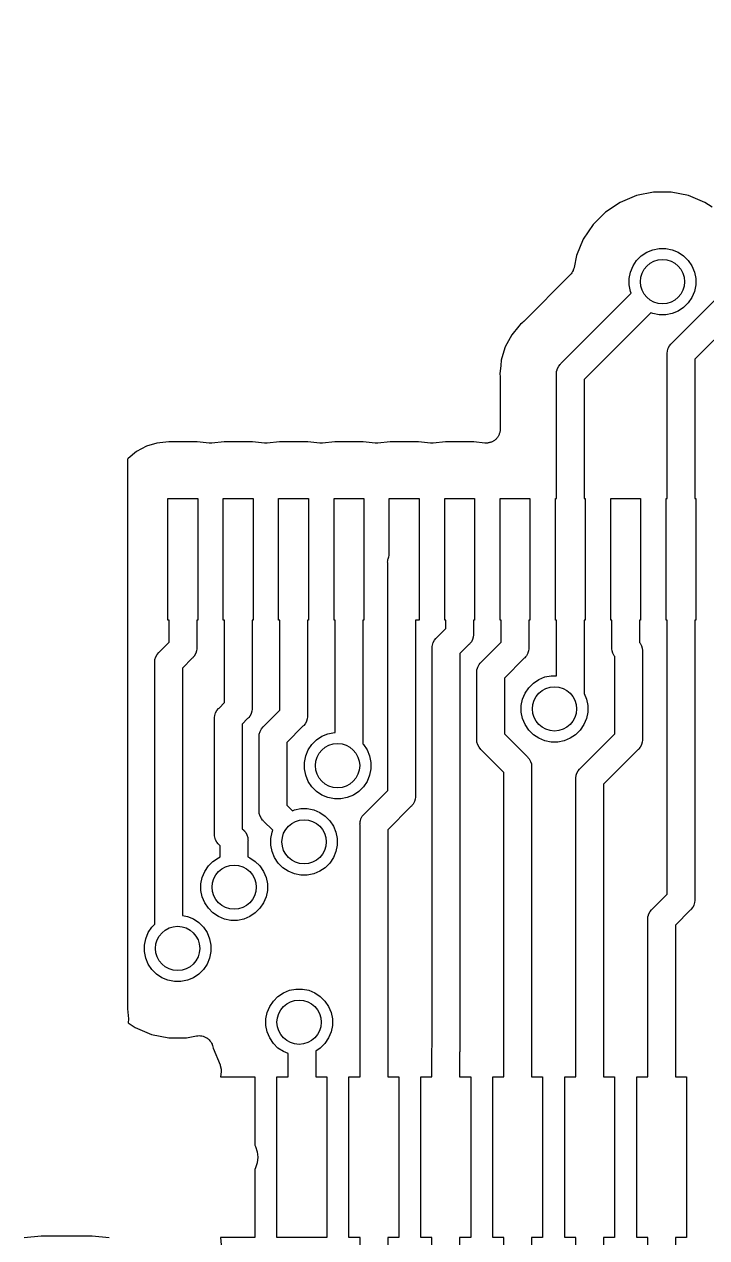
# Model space of a CAD drawing. Extents: x 3.61 to 7.55, y -5.8 to -3.38.
# Drawn here: x 4.3038 to 4.5466, y -4.7511 to -4.3195 of the extents above; entities that cross this region are included whole.
import ezdxf

# ---------------------------------------------------------------- set-up
doc = ezdxf.new("R2010")
doc.units = 0
doc.header["$MEASUREMENT"] = 0
doc.layers.add('BLACK', color=7, linetype='CONTINUOUS')

msp = doc.modelspace()

# ---------------------------------------------------------------- linework, layer by layer
at = {"layer": 'BLACK', "linetype": 'CONTINUOUS'}
for p, q in [((4.53409, -4.43299), (4.64755, -4.31953)), ((4.65324, -4.32776), (4.54232, -4.43867)), ((4.52768, -4.37926), (4.52154, -4.38048)), ((4.53395, -4.37926), (4.52768, -4.37926)), ((4.5401, -4.38048), (4.53395, -4.37926)), ((4.51575, -4.38288), (4.51054, -4.38636)), ((4.52154, -4.38048), (4.51575, -4.38288)), ((4.54589, -4.38288), (4.5401, -4.38048)), ((4.54849, -4.38462), (4.54589, -4.38288)), ((4.51054, -4.38636), (4.50611, -4.39079)), ((4.50611, -4.39079), (4.50263, -4.396)), ((4.50263, -4.396), (4.50023, -4.40179)), ((4.52329, -4.4019), (4.52522, -4.4006)), ((4.52522, -4.4006), (4.52737, -4.39971)), ((4.52737, -4.39971), (4.52965, -4.39926)), ((4.52965, -4.39926), (4.53198, -4.39926)), ((4.53198, -4.39926), (4.53426, -4.39971)), ((4.53426, -4.39971), (4.53641, -4.4006)), ((4.53641, -4.4006), (4.53835, -4.4019)), ((4.50023, -4.40179), (4.49938, -4.40608)), ((4.51946, -4.40763), (4.52035, -4.40548)), ((4.52035, -4.40548), (4.52164, -4.40354)), ((4.52164, -4.40354), (4.52329, -4.4019)), ((4.53835, -4.4019), (4.53999, -4.40354)), ((4.53999, -4.40354), (4.54128, -4.40548)), ((4.54128, -4.40548), (4.54217, -4.40763)), ((4.49801, -4.40864), (4.48145, -4.4252)), ((4.4983, -4.40828), (4.49801, -4.40864)), ((4.4986, -4.40793), (4.4983, -4.40828)), ((4.49861, -4.4079), (4.4986, -4.40793)), ((4.49863, -4.40788), (4.49861, -4.4079)), ((4.49884, -4.40748), (4.49863, -4.40788)), ((4.49907, -4.40707), (4.49884, -4.40748)), ((4.49908, -4.40705), (4.49907, -4.40707)), ((4.49909, -4.40702), (4.49908, -4.40705)), ((4.49922, -4.40658), (4.49909, -4.40702)), ((4.49936, -4.40614), (4.49922, -4.40658)), ((4.49937, -4.40609), (4.49936, -4.40614)), ((4.49938, -4.40608), (4.49937, -4.40609)), ((4.49937, -4.40609), (4.49937, -4.40609)), ((4.49937, -4.40609), (4.49937, -4.40609)), ((4.51901, -4.40991), (4.51946, -4.40763)), ((4.51901, -4.41223), (4.51901, -4.40991)), ((4.54217, -4.40763), (4.54263, -4.40991)), ((4.54263, -4.40991), (4.54263, -4.41223)), ((4.51946, -4.41452), (4.51901, -4.41223)), ((4.51974, -4.41519), (4.51946, -4.41452)), ((4.54217, -4.41452), (4.54128, -4.41667)), ((4.54263, -4.41223), (4.54217, -4.41452)), ((4.49472, -4.44021), (4.51974, -4.41519)), ((4.53999, -4.4186), (4.53835, -4.42025)), ((4.54128, -4.41667), (4.53999, -4.4186)), ((4.5267, -4.42215), (4.50295, -4.4459)), ((4.52737, -4.42243), (4.5267, -4.42215)), ((4.52965, -4.42288), (4.52737, -4.42243)), ((4.53198, -4.42288), (4.52965, -4.42288)), ((4.53426, -4.42243), (4.53198, -4.42288)), ((4.53641, -4.42154), (4.53426, -4.42243)), ((4.53835, -4.42025), (4.53641, -4.42154)), ((4.4797, -4.42691), (4.47721, -4.42995)), ((4.48032, -4.42615), (4.4797, -4.42691)), ((4.4797, -4.42691), (4.4797, -4.42691)), ((4.48109, -4.42553), (4.48032, -4.42615)), ((4.48123, -4.42538), (4.48109, -4.42553)), ((4.4814, -4.42525), (4.48123, -4.42538)), ((4.48145, -4.4252), (4.4814, -4.42525)), ((4.47721, -4.42995), (4.4749, -4.43427)), ((4.4749, -4.43427), (4.47408, -4.43695)), ((4.53246, -4.43664), (4.53255, -4.43567)), ((4.53255, -4.43567), (4.53283, -4.43474)), ((4.53283, -4.43474), (4.53329, -4.43389)), ((4.53329, -4.43389), (4.53375, -4.43333)), ((4.53375, -4.43333), (4.5339, -4.43314)), ((4.53375, -4.43333), (4.53375, -4.43333)), ((4.5339, -4.43314), (4.53409, -4.43299)), ((4.47347, -4.43897), (4.47329, -4.44084)), ((4.47408, -4.43695), (4.47347, -4.43897)), ((4.49438, -4.44055), (4.49453, -4.44036)), ((4.49453, -4.44036), (4.49472, -4.44021)), ((4.53248, -4.43688), (4.53246, -4.43664)), ((4.53248, -4.48819), (4.53248, -4.43688)), ((4.54232, -4.43867), (4.54232, -4.48819)), ((4.47329, -4.44084), (4.47299, -4.44386)), ((4.47299, -4.44386), (4.47309, -4.44484)), ((4.47329, -4.44084), (4.47329, -4.44084)), ((4.49309, -4.44386), (4.49311, -4.44357)), ((4.49311, -4.4441), (4.49309, -4.44386)), ((4.49311, -4.44357), (4.49318, -4.44289)), ((4.49311, -4.48819), (4.49311, -4.4441)), ((4.49318, -4.44289), (4.4932, -4.44282)), ((4.4932, -4.44282), (4.49346, -4.44197)), ((4.49346, -4.44197), (4.49392, -4.44111)), ((4.49392, -4.44111), (4.49438, -4.44055)), ((4.49438, -4.44055), (4.49438, -4.44055)), ((4.47309, -4.44484), (4.47309, -4.44491)), ((4.47309, -4.44491), (4.47309, -4.44512)), ((4.47309, -4.44512), (4.47311, -4.44533)), ((4.47311, -4.44533), (4.47311, -4.46348)), ((4.50295, -4.4459), (4.50295, -4.48819)), ((4.47224, -4.4663), (4.47209, -4.46647)), ((4.47236, -4.46607), (4.47224, -4.4663)), ((4.47251, -4.46586), (4.47236, -4.46607)), ((4.4726, -4.46564), (4.47251, -4.46586)), ((4.47271, -4.46544), (4.4726, -4.46564)), ((4.47278, -4.4652), (4.47271, -4.46544)), ((4.47289, -4.46496), (4.47278, -4.4652)), ((4.47293, -4.46473), (4.47289, -4.46496)), ((4.473, -4.46451), (4.47293, -4.46473)), ((4.47303, -4.46426), (4.473, -4.46451)), ((4.47308, -4.464), (4.47303, -4.46426)), ((4.47311, -4.46354), (4.47308, -4.46377)), ((4.47308, -4.46377), (4.47308, -4.464)), ((4.47311, -4.46348), (4.47311, -4.46354)), ((4.34723, -4.46962), (4.34376, -4.47148)), ((4.351, -4.46848), (4.34723, -4.46962)), ((4.35517, -4.46807), (4.351, -4.46848)), ((4.36531, -4.46807), (4.35517, -4.46807)), ((4.36959, -4.46849), (4.36531, -4.46807)), ((4.37004, -4.46849), (4.36959, -4.46849)), ((4.3705, -4.4685), (4.37004, -4.46849)), ((4.37057, -4.46849), (4.3705, -4.4685)), ((4.37485, -4.46807), (4.37057, -4.46849)), ((4.38499, -4.46807), (4.37485, -4.46807)), ((4.38927, -4.46849), (4.38499, -4.46807)), ((4.38973, -4.46849), (4.38927, -4.46849)), ((4.39018, -4.4685), (4.38973, -4.46849)), ((4.39025, -4.46849), (4.39018, -4.4685)), ((4.39454, -4.46807), (4.39025, -4.46849)), ((4.40468, -4.46807), (4.39454, -4.46807)), ((4.40896, -4.46849), (4.40468, -4.46807)), ((4.40941, -4.46849), (4.40896, -4.46849)), ((4.40987, -4.4685), (4.40941, -4.46849)), ((4.40994, -4.46849), (4.40987, -4.4685)), ((4.41422, -4.46807), (4.40994, -4.46849)), ((4.42436, -4.46807), (4.41422, -4.46807)), ((4.42864, -4.46849), (4.42436, -4.46807)), ((4.4291, -4.46849), (4.42864, -4.46849)), ((4.42955, -4.4685), (4.4291, -4.46849)), ((4.42962, -4.46849), (4.42955, -4.4685)), ((4.43391, -4.46807), (4.42962, -4.46849)), ((4.44405, -4.46807), (4.43391, -4.46807)), ((4.44833, -4.46849), (4.44405, -4.46807)), ((4.44878, -4.46849), (4.44833, -4.46849)), ((4.44924, -4.4685), (4.44878, -4.46849)), ((4.44931, -4.46849), (4.44924, -4.4685)), ((4.45359, -4.46807), (4.44931, -4.46849)), ((4.46373, -4.46807), (4.45359, -4.46807)), ((4.46762, -4.46845), (4.46373, -4.46807)), ((4.46785, -4.46845), (4.46762, -4.46845)), ((4.46808, -4.46848), (4.46785, -4.46845)), ((4.46834, -4.46845), (4.46808, -4.46848)), ((4.4686, -4.46845), (4.46834, -4.46845)), ((4.46882, -4.46841), (4.4686, -4.46845)), ((4.46905, -4.46839), (4.46882, -4.46841)), ((4.4693, -4.46831), (4.46905, -4.46839)), ((4.46955, -4.46826), (4.4693, -4.46831)), ((4.46976, -4.46818), (4.46955, -4.46826)), ((4.46998, -4.46811), (4.46976, -4.46818)), ((4.47021, -4.46799), (4.46998, -4.46811)), ((4.47046, -4.46789), (4.47021, -4.46799)), ((4.47065, -4.46776), (4.47046, -4.46789)), ((4.47085, -4.46766), (4.47065, -4.46776)), ((4.47105, -4.4675), (4.47085, -4.46766)), ((4.47127, -4.46735), (4.47105, -4.4675)), ((4.47143, -4.46719), (4.47127, -4.46735)), ((4.47161, -4.46705), (4.47143, -4.46719)), ((4.47178, -4.46685), (4.47161, -4.46705)), ((4.47196, -4.46666), (4.47178, -4.46685)), ((4.47209, -4.46647), (4.47196, -4.46666)), ((4.34071, -4.47398), (4.34055, -4.47417)), ((4.34055, -4.47417), (4.34055, -4.66965)), ((4.34376, -4.47148), (4.34071, -4.47398)), ((4.35492, -4.5315), (4.35492, -4.48819)), ((4.35492, -4.48819), (4.36555, -4.48819)), ((4.36555, -4.48819), (4.36555, -4.5315)), ((4.37461, -4.5315), (4.37461, -4.48819)), ((4.37461, -4.48819), (4.38524, -4.48819)), ((4.38524, -4.48819), (4.38524, -4.5315)), ((4.39429, -4.5315), (4.39429, -4.48819)), ((4.39429, -4.48819), (4.40492, -4.48819)), ((4.40492, -4.48819), (4.40492, -4.5315)), ((4.41398, -4.5315), (4.41398, -4.48819)), ((4.41398, -4.48819), (4.42461, -4.48819)), ((4.42461, -4.48819), (4.42461, -4.5315)), ((4.43366, -4.50849), (4.43366, -4.48819)), ((4.43366, -4.48819), (4.44429, -4.48819)), ((4.44429, -4.48819), (4.44429, -4.5315)), ((4.45335, -4.5315), (4.45335, -4.48819)), ((4.45335, -4.48819), (4.46398, -4.48819)), ((4.46398, -4.48819), (4.46398, -4.5315)), ((4.47303, -4.5315), (4.47303, -4.48819)), ((4.47303, -4.48819), (4.48366, -4.48819)), ((4.48366, -4.48819), (4.48366, -4.5315)), ((4.49272, -4.5315), (4.49272, -4.48819)), ((4.49272, -4.48819), (4.49311, -4.48819)), ((4.50295, -4.48819), (4.50335, -4.48819)), ((4.50335, -4.48819), (4.50335, -4.5315)), ((4.5124, -4.5315), (4.5124, -4.48819)), ((4.5124, -4.48819), (4.52303, -4.48819)), ((4.52303, -4.48819), (4.52303, -4.5315)), ((4.53209, -4.5315), (4.53209, -4.48819)), ((4.53209, -4.48819), (4.53248, -4.48819)), ((4.54232, -4.48819), (4.54272, -4.48819)), ((4.54272, -4.48819), (4.54272, -4.5315)), ((4.43323, -4.50959), (4.43343, -4.50893)), ((4.43343, -4.50893), (4.43366, -4.50849)), ((4.43305, -4.51082), (4.4331, -4.51034)), ((4.43308, -4.51106), (4.43305, -4.51082)), ((4.43308, -4.59205), (4.43308, -4.51106)), ((4.4331, -4.51034), (4.43315, -4.50986)), ((4.43315, -4.50986), (4.43323, -4.50959)), ((4.35532, -4.5315), (4.35492, -4.5315)), ((4.35532, -4.5393), (4.35532, -4.5315)), ((4.36555, -4.5315), (4.36516, -4.5315)), ((4.36516, -4.5315), (4.36516, -4.5411)), ((4.375, -4.5315), (4.37461, -4.5315)), ((4.375, -4.56078), (4.375, -4.5315)), ((4.38524, -4.5315), (4.38484, -4.5315)), ((4.38484, -4.5315), (4.38484, -4.56258)), ((4.39469, -4.5315), (4.39429, -4.5315)), ((4.39469, -4.5635), (4.39469, -4.5315)), ((4.40492, -4.5315), (4.40453, -4.5315)), ((4.40453, -4.5315), (4.40453, -4.5653)), ((4.41437, -4.5315), (4.41398, -4.5315)), ((4.41437, -4.57137), (4.41437, -4.5315)), ((4.42461, -4.5315), (4.42421, -4.5315)), ((4.42421, -4.5315), (4.42421, -4.57542)), ((4.44429, -4.5315), (4.44292, -4.5315)), ((4.44292, -4.5315), (4.44292, -4.59385)), ((4.45053, -4.53764), (4.45374, -4.53443)), ((4.45374, -4.5315), (4.45335, -4.5315)), ((4.45374, -4.53443), (4.45374, -4.5315)), ((4.46398, -4.5315), (4.46358, -4.5315)), ((4.46358, -4.5315), (4.46358, -4.53623)), ((4.47343, -4.5315), (4.47303, -4.5315)), ((4.47343, -4.5393), (4.47343, -4.5315)), ((4.48366, -4.5315), (4.48327, -4.5315)), ((4.48327, -4.5315), (4.48327, -4.5411)), ((4.49311, -4.5315), (4.49272, -4.5315)), ((4.49311, -4.55118), (4.49311, -4.5315)), ((4.50335, -4.5315), (4.50295, -4.5315)), ((4.50295, -4.5315), (4.50295, -4.55714)), ((4.5128, -4.5315), (4.5124, -4.5315)), ((4.5128, -4.5411), (4.5128, -4.5315)), ((4.52303, -4.5315), (4.52264, -4.5315)), ((4.52264, -4.5315), (4.52264, -4.53934)), ((4.53248, -4.5315), (4.53209, -4.5315)), ((4.53248, -4.54158), (4.53248, -4.5315)), ((4.54272, -4.5315), (4.54232, -4.5315)), ((4.54232, -4.5315), (4.54232, -4.63069)), ((4.35184, -4.54277), (4.35532, -4.5393)), ((4.449, -4.5403), (4.44927, -4.5394)), ((4.44927, -4.5394), (4.44973, -4.53854)), ((4.44973, -4.53854), (4.45019, -4.53798)), ((4.45019, -4.53798), (4.45034, -4.53779)), ((4.45019, -4.53798), (4.45019, -4.53798)), ((4.45034, -4.53779), (4.45053, -4.53764)), ((4.46277, -4.53922), (4.46231, -4.53978)), ((4.46283, -4.53912), (4.46277, -4.53922)), ((4.46323, -4.53836), (4.46283, -4.53912)), ((4.46351, -4.53744), (4.46323, -4.53836)), ((4.46358, -4.53671), (4.46351, -4.53744)), ((4.46358, -4.53623), (4.46361, -4.53647)), ((4.46361, -4.53647), (4.46358, -4.53671)), ((4.46358, -4.53671), (4.46358, -4.53671)), ((4.46637, -4.54635), (4.47343, -4.5393)), ((4.52264, -4.53934), (4.52291, -4.53967)), ((4.52291, -4.53967), (4.52336, -4.54052)), ((4.35058, -4.54453), (4.35104, -4.54368)), ((4.35104, -4.54368), (4.35165, -4.54293)), ((4.35165, -4.54293), (4.35184, -4.54277)), ((4.3648, -4.54323), (4.36437, -4.54404)), ((4.36509, -4.5423), (4.3648, -4.54323)), ((4.36516, -4.54158), (4.36509, -4.5423)), ((4.36516, -4.5411), (4.36518, -4.54134)), ((4.36518, -4.54134), (4.36516, -4.54158)), ((4.36516, -4.54158), (4.36516, -4.54158)), ((4.4489, -4.54129), (4.44894, -4.54081)), ((4.44892, -4.54153), (4.4489, -4.54129)), ((4.44892, -4.683), (4.44892, -4.54153)), ((4.44894, -4.54081), (4.44899, -4.54033)), ((4.44899, -4.54033), (4.449, -4.5403)), ((4.46197, -4.54012), (4.45876, -4.54333)), ((4.45876, -4.54333), (4.45876, -4.68371)), ((4.46216, -4.53997), (4.46197, -4.54012)), ((4.46231, -4.53978), (4.46216, -4.53997)), ((4.46231, -4.53978), (4.46231, -4.53978)), ((4.48292, -4.54323), (4.48246, -4.54409)), ((4.48295, -4.5431), (4.48292, -4.54323)), ((4.4832, -4.5423), (4.48295, -4.5431)), ((4.48327, -4.54158), (4.4832, -4.5423)), ((4.48327, -4.5411), (4.48329, -4.54134)), ((4.48329, -4.54134), (4.48327, -4.54158)), ((4.48327, -4.54158), (4.48327, -4.54158)), ((4.51277, -4.54134), (4.5128, -4.5411)), ((4.5128, -4.54158), (4.51277, -4.54134)), ((4.51287, -4.5423), (4.5128, -4.54158)), ((4.5128, -4.54158), (4.5128, -4.54158)), ((4.51315, -4.54323), (4.51287, -4.5423)), ((4.5136, -4.54409), (4.51315, -4.54323)), ((4.52336, -4.54052), (4.52365, -4.54145)), ((4.52365, -4.54145), (4.52372, -4.54218)), ((4.52372, -4.54218), (4.52372, -4.54218)), ((4.52372, -4.54218), (4.52374, -4.54242)), ((4.52374, -4.54242), (4.52372, -4.54266)), ((4.52372, -4.54266), (4.52372, -4.57366)), ((4.53248, -4.62889), (4.53248, -4.54158)), ((4.53248, -4.54158), (4.53248, -4.54158)), ((4.35021, -4.54642), (4.35023, -4.54618)), ((4.35023, -4.54667), (4.35021, -4.54642)), ((4.35023, -4.54618), (4.3503, -4.54546)), ((4.35023, -4.54618), (4.35023, -4.54618)), ((4.35023, -4.63959), (4.35023, -4.54667)), ((4.3503, -4.54546), (4.35058, -4.54453)), ((4.36355, -4.54499), (4.36007, -4.54846)), ((4.36373, -4.54484), (4.36355, -4.54499)), ((4.36389, -4.54465), (4.36373, -4.54484)), ((4.36435, -4.54409), (4.36389, -4.54465)), ((4.36389, -4.54465), (4.36389, -4.54465)), ((4.36437, -4.54404), (4.36435, -4.54409)), ((4.4649, -4.54881), (4.46511, -4.54811)), ((4.46511, -4.54811), (4.46557, -4.54725)), ((4.46557, -4.54725), (4.46603, -4.54669)), ((4.46603, -4.54669), (4.46619, -4.54651)), ((4.46603, -4.54669), (4.46603, -4.54669)), ((4.46619, -4.54651), (4.46637, -4.54635)), ((4.48166, -4.54499), (4.4746, -4.55204)), ((4.48184, -4.54484), (4.48166, -4.54499)), ((4.48212, -4.5445), (4.48184, -4.54484)), ((4.48246, -4.54409), (4.48212, -4.5445)), ((4.51387, -4.54441), (4.5136, -4.54409)), ((4.51387, -4.57187), (4.51387, -4.54441)), ((4.36007, -4.54846), (4.36007, -4.63645)), ((4.46474, -4.55), (4.46479, -4.5495)), ((4.46476, -4.55024), (4.46474, -4.55)), ((4.46476, -4.57366), (4.46476, -4.55024)), ((4.46479, -4.5495), (4.46483, -4.54904)), ((4.46483, -4.54904), (4.4649, -4.54881)), ((4.4746, -4.55204), (4.4746, -4.57187)), ((4.48489, -4.55382), (4.48682, -4.55253)), ((4.48682, -4.55253), (4.48897, -4.55163)), ((4.48897, -4.55163), (4.49125, -4.55118)), ((4.49125, -4.55118), (4.49311, -4.55118)), ((4.48195, -4.5574), (4.48324, -4.55546)), ((4.48324, -4.55546), (4.48489, -4.55382)), ((4.3731, -4.56268), (4.375, -4.56078)), ((4.4806, -4.56183), (4.48106, -4.55955)), ((4.48106, -4.55955), (4.48195, -4.5574)), ((4.50295, -4.55714), (4.50298, -4.55738)), ((4.50298, -4.55738), (4.50296, -4.55758)), ((4.50296, -4.55758), (4.50377, -4.55955)), ((4.50377, -4.55955), (4.50423, -4.56183)), ((4.37149, -4.56609), (4.37156, -4.56536)), ((4.37156, -4.56536), (4.37184, -4.56444)), ((4.37184, -4.56444), (4.3723, -4.56358)), ((4.3723, -4.56358), (4.37291, -4.56283)), ((4.37291, -4.56283), (4.3731, -4.56268)), ((4.38403, -4.56557), (4.38367, -4.56601)), ((4.38449, -4.56471), (4.38403, -4.56557)), ((4.38451, -4.56465), (4.38449, -4.56471)), ((4.38477, -4.56378), (4.38451, -4.56465)), ((4.38484, -4.56306), (4.38477, -4.56378)), ((4.38484, -4.56258), (4.38487, -4.56282)), ((4.38487, -4.56282), (4.38484, -4.56306)), ((4.38484, -4.56306), (4.38484, -4.56306)), ((4.38894, -4.56924), (4.39469, -4.5635)), ((4.40453, -4.5653), (4.40455, -4.56554)), ((4.40455, -4.56554), (4.40453, -4.56578)), ((4.4806, -4.56416), (4.4806, -4.56183)), ((4.48106, -4.56644), (4.4806, -4.56416)), ((4.50423, -4.56416), (4.50377, -4.56644)), ((4.50423, -4.56183), (4.50423, -4.56416)), ((4.37147, -4.56633), (4.37149, -4.56609)), ((4.37149, -4.56657), (4.37147, -4.56633)), ((4.37149, -4.56609), (4.37149, -4.56609)), ((4.37149, -4.6074), (4.37149, -4.56657)), ((4.38323, -4.56647), (4.38133, -4.56837)), ((4.38133, -4.56837), (4.38133, -4.6056)), ((4.38342, -4.56632), (4.38323, -4.56647)), ((4.38367, -4.56601), (4.38342, -4.56632)), ((4.38814, -4.57014), (4.38876, -4.5694)), ((4.38876, -4.5694), (4.38894, -4.56924)), ((4.40292, -4.56919), (4.39718, -4.57493)), ((4.4031, -4.56904), (4.40292, -4.56919)), ((4.40326, -4.56885), (4.4031, -4.56904)), ((4.40372, -4.56829), (4.40326, -4.56885)), ((4.40326, -4.56885), (4.40326, -4.56885)), ((4.40417, -4.56743), (4.40372, -4.56829)), ((4.4042, -4.56736), (4.40417, -4.56743)), ((4.40446, -4.5665), (4.4042, -4.56736)), ((4.40453, -4.56578), (4.40446, -4.5665)), ((4.40453, -4.56578), (4.40453, -4.56578)), ((4.48195, -4.56859), (4.48106, -4.56644)), ((4.48324, -4.57052), (4.48195, -4.56859)), ((4.50288, -4.56859), (4.50159, -4.57052)), ((4.50377, -4.56644), (4.50288, -4.56859)), ((4.38731, -4.57289), (4.38733, -4.57265)), ((4.38733, -4.57313), (4.38731, -4.57289)), ((4.38733, -4.57265), (4.3874, -4.57193)), ((4.38733, -4.57265), (4.38733, -4.57265)), ((4.38733, -4.59898), (4.38733, -4.57313)), ((4.3874, -4.57193), (4.38769, -4.571)), ((4.38769, -4.571), (4.38814, -4.57014)), ((4.40609, -4.57565), (4.40774, -4.574)), ((4.40774, -4.574), (4.40967, -4.57271)), ((4.40967, -4.57271), (4.41182, -4.57182)), ((4.41182, -4.57182), (4.4141, -4.57137)), ((4.4141, -4.57137), (4.41437, -4.57137)), ((4.46474, -4.5739), (4.46476, -4.57366)), ((4.46476, -4.57414), (4.46474, -4.5739)), ((4.46483, -4.57487), (4.46476, -4.57414)), ((4.46476, -4.57414), (4.46476, -4.57414)), ((4.4746, -4.57187), (4.48264, -4.5799)), ((4.48489, -4.57217), (4.48324, -4.57052)), ((4.48682, -4.57346), (4.48489, -4.57217)), ((4.48897, -4.57435), (4.48682, -4.57346)), ((4.49801, -4.57346), (4.49586, -4.57435)), ((4.49994, -4.57217), (4.49801, -4.57346)), ((4.50159, -4.57052), (4.49994, -4.57217)), ((4.50161, -4.58413), (4.51387, -4.57187)), ((4.52372, -4.57415), (4.52365, -4.57487)), ((4.52372, -4.57366), (4.52374, -4.5739)), ((4.52374, -4.5739), (4.52372, -4.57414)), ((4.52372, -4.57414), (4.52372, -4.57415)), ((4.39718, -4.57493), (4.39718, -4.59718)), ((4.40391, -4.57973), (4.4048, -4.57758)), ((4.4048, -4.57758), (4.40609, -4.57565)), ((4.42421, -4.57542), (4.42444, -4.57565)), ((4.42444, -4.57565), (4.42573, -4.57758)), ((4.42573, -4.57758), (4.42662, -4.57973)), ((4.46511, -4.5758), (4.46483, -4.57487)), ((4.46557, -4.57665), (4.46511, -4.5758)), ((4.46619, -4.5774), (4.46557, -4.57665)), ((4.46637, -4.57755), (4.46619, -4.5774)), ((4.47441, -4.58559), (4.46637, -4.57755)), ((4.49125, -4.5748), (4.48897, -4.57435)), ((4.49358, -4.5748), (4.49125, -4.5748)), ((4.49586, -4.57435), (4.49358, -4.5748)), ((4.5221, -4.57755), (4.50984, -4.58982)), ((4.52229, -4.5774), (4.5221, -4.57755)), ((4.52246, -4.57719), (4.52229, -4.5774)), ((4.52291, -4.57665), (4.52246, -4.57719)), ((4.52336, -4.5758), (4.52291, -4.57665)), ((4.52339, -4.5757), (4.52336, -4.5758)), ((4.52365, -4.57487), (4.52339, -4.5757)), ((4.40345, -4.58201), (4.40391, -4.57973)), ((4.40345, -4.58434), (4.40345, -4.58201)), ((4.42662, -4.57973), (4.42708, -4.58201)), ((4.42708, -4.58201), (4.42708, -4.58434)), ((4.48264, -4.5799), (4.48283, -4.58005)), ((4.48283, -4.58005), (4.48298, -4.58024)), ((4.48298, -4.58024), (4.48298, -4.58024)), ((4.48298, -4.58024), (4.48334, -4.58067)), ((4.48334, -4.58067), (4.48344, -4.5808)), ((4.48344, -4.5808), (4.4839, -4.58166)), ((4.4839, -4.58166), (4.48418, -4.58259)), ((4.48418, -4.58259), (4.48425, -4.58331)), ((4.40391, -4.58662), (4.40345, -4.58434)), ((4.4048, -4.58877), (4.40391, -4.58662)), ((4.42662, -4.58662), (4.42573, -4.58877)), ((4.42708, -4.58434), (4.42662, -4.58662)), ((4.47441, -4.6939), (4.47441, -4.58559)), ((4.48425, -4.58331), (4.48425, -4.58331)), ((4.48425, -4.58331), (4.48428, -4.58355)), ((4.48428, -4.58355), (4.48425, -4.58379)), ((4.48425, -4.58379), (4.48425, -4.6939)), ((4.50001, -4.58743), (4.50007, -4.58681)), ((4.50007, -4.58681), (4.50013, -4.58662)), ((4.50013, -4.58662), (4.50035, -4.58589)), ((4.50035, -4.58589), (4.50081, -4.58503)), ((4.50081, -4.58503), (4.50127, -4.58447)), ((4.50127, -4.58447), (4.50142, -4.58428)), ((4.50127, -4.58447), (4.50127, -4.58447)), ((4.50142, -4.58428), (4.50161, -4.58413)), ((4.40609, -4.59071), (4.4048, -4.58877)), ((4.40774, -4.59235), (4.40609, -4.59071)), ((4.42444, -4.59071), (4.42279, -4.59235)), ((4.42573, -4.58877), (4.42444, -4.59071)), ((4.49998, -4.58778), (4.50001, -4.58743)), ((4.5, -4.58802), (4.49998, -4.58778)), ((4.5, -4.6939), (4.5, -4.58802)), ((4.50984, -4.58982), (4.50984, -4.6939)), ((4.40967, -4.59364), (4.40774, -4.59235)), ((4.41182, -4.59453), (4.40967, -4.59364)), ((4.4141, -4.59499), (4.41182, -4.59453)), ((4.41643, -4.59499), (4.4141, -4.59499)), ((4.41871, -4.59453), (4.41643, -4.59499)), ((4.42086, -4.59364), (4.41871, -4.59453)), ((4.42279, -4.59235), (4.42086, -4.59364)), ((4.42484, -4.60029), (4.43308, -4.59205)), ((4.44285, -4.59505), (4.44257, -4.59596)), ((4.44292, -4.59433), (4.44285, -4.59505)), ((4.44292, -4.59385), (4.44294, -4.59409)), ((4.44294, -4.59409), (4.44292, -4.59433)), ((4.44292, -4.59433), (4.44292, -4.59433)), ((4.38731, -4.59922), (4.38733, -4.59898)), ((4.38733, -4.59946), (4.38731, -4.59922)), ((4.38735, -4.59968), (4.38733, -4.59946)), ((4.3874, -4.60018), (4.38735, -4.59968)), ((4.39718, -4.59718), (4.3992, -4.59921)), ((4.3992, -4.59921), (4.39987, -4.59893)), ((4.39987, -4.59893), (4.40215, -4.59847)), ((4.40215, -4.59847), (4.40448, -4.59847)), ((4.40448, -4.59847), (4.40676, -4.59893)), ((4.40676, -4.59893), (4.40891, -4.59982)), ((4.40891, -4.59982), (4.41085, -4.60111)), ((4.44131, -4.59774), (4.43307, -4.60597)), ((4.44149, -4.59759), (4.44131, -4.59774)), ((4.44165, -4.5974), (4.44149, -4.59759)), ((4.44211, -4.59684), (4.44165, -4.5974)), ((4.44165, -4.5974), (4.44165, -4.5974)), ((4.44257, -4.59598), (4.44211, -4.59684)), ((4.44257, -4.59596), (4.44257, -4.59598)), ((4.38769, -4.60111), (4.3874, -4.60018)), ((4.38814, -4.60197), (4.38769, -4.60111)), ((4.3886, -4.60252), (4.38814, -4.60197)), ((4.38876, -4.60272), (4.3886, -4.60252)), ((4.38894, -4.60287), (4.38876, -4.60272)), ((4.39224, -4.60616), (4.38894, -4.60287)), ((4.41085, -4.60111), (4.41249, -4.60275)), ((4.41249, -4.60275), (4.41378, -4.60469)), ((4.4232, -4.60394), (4.42324, -4.60363)), ((4.42323, -4.60418), (4.4232, -4.60394)), ((4.42323, -4.6939), (4.42323, -4.60418)), ((4.42324, -4.60363), (4.4233, -4.60297)), ((4.4233, -4.60297), (4.42336, -4.60278)), ((4.42336, -4.60278), (4.42358, -4.60204)), ((4.42358, -4.60204), (4.42404, -4.60119)), ((4.42404, -4.60119), (4.4245, -4.60063)), ((4.4245, -4.60063), (4.42465, -4.60044)), ((4.4245, -4.60063), (4.4245, -4.60063)), ((4.42465, -4.60044), (4.42484, -4.60029)), ((4.37147, -4.60764), (4.37149, -4.6074)), ((4.37149, -4.60788), (4.37147, -4.60764)), ((4.37152, -4.60819), (4.37149, -4.60788)), ((4.37156, -4.60861), (4.37152, -4.60819)), ((4.37184, -4.60953), (4.37156, -4.60861)), ((4.38133, -4.6056), (4.38177, -4.60604)), ((4.38177, -4.60604), (4.38195, -4.60619)), ((4.38195, -4.60619), (4.38211, -4.60638)), ((4.38211, -4.60638), (4.38219, -4.60648)), ((4.38219, -4.60648), (4.38257, -4.60694)), ((4.38257, -4.60694), (4.38303, -4.6078)), ((4.38303, -4.6078), (4.38331, -4.60872)), ((4.38331, -4.60872), (4.38338, -4.60945)), ((4.39151, -4.60912), (4.39196, -4.60684)), ((4.39196, -4.60684), (4.39224, -4.60616)), ((4.41378, -4.60469), (4.41467, -4.60684)), ((4.41467, -4.60684), (4.41513, -4.60912)), ((4.43307, -4.60597), (4.43307, -4.6939)), ((4.3723, -4.61039), (4.37184, -4.60953)), ((4.37275, -4.61094), (4.3723, -4.61039)), ((4.37291, -4.61114), (4.37275, -4.61094)), ((4.3731, -4.61129), (4.37291, -4.61114)), ((4.37354, -4.61173), (4.3731, -4.61129)), ((4.37354, -4.61565), (4.37354, -4.61173)), ((4.38338, -4.60945), (4.38338, -4.60945)), ((4.38338, -4.60945), (4.3834, -4.60969)), ((4.3834, -4.60969), (4.38338, -4.60993)), ((4.38338, -4.60993), (4.38338, -4.61565)), ((4.39151, -4.61145), (4.39151, -4.60912)), ((4.39196, -4.61373), (4.39151, -4.61145)), ((4.41513, -4.61145), (4.41467, -4.61373)), ((4.41513, -4.60912), (4.41513, -4.61145)), ((4.36928, -4.61886), (4.37093, -4.61722)), ((4.37093, -4.61722), (4.37286, -4.61592)), ((4.37286, -4.61592), (4.37354, -4.61565)), ((4.38338, -4.61565), (4.38405, -4.61592)), ((4.38405, -4.61592), (4.38599, -4.61722)), ((4.38599, -4.61722), (4.38763, -4.61886)), ((4.39285, -4.61588), (4.39196, -4.61373)), ((4.39414, -4.61781), (4.39285, -4.61588)), ((4.41378, -4.61588), (4.41249, -4.61781)), ((4.41467, -4.61373), (4.41378, -4.61588)), ((4.3671, -4.62295), (4.36799, -4.6208)), ((4.36799, -4.6208), (4.36928, -4.61886)), ((4.38763, -4.61886), (4.38892, -4.6208)), ((4.38892, -4.6208), (4.38981, -4.62295)), ((4.39579, -4.61946), (4.39414, -4.61781)), ((4.39772, -4.62075), (4.39579, -4.61946)), ((4.39987, -4.62164), (4.39772, -4.62075)), ((4.40215, -4.62209), (4.39987, -4.62164)), ((4.40676, -4.62164), (4.40448, -4.62209)), ((4.40891, -4.62075), (4.40676, -4.62164)), ((4.41085, -4.61946), (4.40891, -4.62075)), ((4.41249, -4.61781), (4.41085, -4.61946)), ((4.36665, -4.62523), (4.3671, -4.62295)), ((4.36665, -4.62755), (4.36665, -4.62523)), ((4.38981, -4.62295), (4.39027, -4.62523)), ((4.39027, -4.62523), (4.39027, -4.62755)), ((4.40448, -4.62209), (4.40215, -4.62209)), ((4.3671, -4.62984), (4.36665, -4.62755)), ((4.36799, -4.63199), (4.3671, -4.62984)), ((4.38981, -4.62984), (4.38892, -4.63199)), ((4.39027, -4.62755), (4.38981, -4.62984)), ((4.5272, -4.63417), (4.53248, -4.62889)), ((4.36928, -4.63392), (4.36799, -4.63199)), ((4.37093, -4.63557), (4.36928, -4.63392)), ((4.38763, -4.63392), (4.38599, -4.63557)), ((4.38892, -4.63199), (4.38763, -4.63392)), ((4.5264, -4.63507), (4.52686, -4.63451)), ((4.52686, -4.63451), (4.52702, -4.63432)), ((4.52686, -4.63451), (4.52686, -4.63451)), ((4.52702, -4.63432), (4.5272, -4.63417)), ((4.54071, -4.63458), (4.53543, -4.63985)), ((4.5409, -4.63442), (4.54071, -4.63458)), ((4.54105, -4.63424), (4.5409, -4.63442)), ((4.54151, -4.63367), (4.54105, -4.63424)), ((4.54105, -4.63424), (4.54105, -4.63424)), ((4.54156, -4.63358), (4.54151, -4.63367)), ((4.54197, -4.63282), (4.54156, -4.63358)), ((4.54225, -4.63189), (4.54197, -4.63282)), ((4.54232, -4.63117), (4.54225, -4.63189)), ((4.54232, -4.63069), (4.54235, -4.63093)), ((4.54235, -4.63093), (4.54232, -4.63117)), ((4.54232, -4.63117), (4.54232, -4.63117)), ((4.36007, -4.63645), (4.36181, -4.6368)), ((4.36181, -4.6368), (4.36396, -4.63769)), ((4.36396, -4.63769), (4.36589, -4.63898)), ((4.37286, -4.63686), (4.37093, -4.63557)), ((4.37501, -4.63775), (4.37286, -4.63686)), ((4.37729, -4.6382), (4.37501, -4.63775)), ((4.37962, -4.6382), (4.37729, -4.6382)), ((4.3819, -4.63775), (4.37962, -4.6382)), ((4.38405, -4.63686), (4.3819, -4.63775)), ((4.38599, -4.63557), (4.38405, -4.63686)), ((4.52557, -4.63782), (4.5256, -4.63753)), ((4.52559, -4.63806), (4.52557, -4.63782)), ((4.52559, -4.6939), (4.52559, -4.63806)), ((4.5256, -4.63753), (4.52566, -4.63685)), ((4.52566, -4.63685), (4.5257, -4.63673)), ((4.5257, -4.63673), (4.52594, -4.63592)), ((4.52594, -4.63592), (4.5264, -4.63507)), ((4.34701, -4.64471), (4.3479, -4.64256)), ((4.3479, -4.64256), (4.34919, -4.64063)), ((4.34919, -4.64063), (4.35023, -4.63959)), ((4.36589, -4.63898), (4.36754, -4.64063)), ((4.36754, -4.64063), (4.36883, -4.64256)), ((4.36883, -4.64256), (4.36972, -4.64471)), ((4.53543, -4.63985), (4.53543, -4.6939)), ((4.34655, -4.64699), (4.34701, -4.64471)), ((4.34655, -4.64932), (4.34655, -4.64699)), ((4.36972, -4.64471), (4.37017, -4.64699)), ((4.37017, -4.64699), (4.37017, -4.64932)), ((4.34701, -4.6516), (4.34655, -4.64932)), ((4.3479, -4.65375), (4.34701, -4.6516)), ((4.36972, -4.6516), (4.36883, -4.65375)), ((4.37017, -4.64932), (4.36972, -4.6516)), ((4.34919, -4.65568), (4.3479, -4.65375)), ((4.35083, -4.65733), (4.34919, -4.65568)), ((4.36754, -4.65568), (4.36589, -4.65733)), ((4.36883, -4.65375), (4.36754, -4.65568)), ((4.35277, -4.65862), (4.35083, -4.65733)), ((4.35492, -4.65951), (4.35277, -4.65862)), ((4.3572, -4.65997), (4.35492, -4.65951)), ((4.35953, -4.65997), (4.3572, -4.65997)), ((4.36181, -4.65951), (4.35953, -4.65997)), ((4.36396, -4.65862), (4.36181, -4.65951)), ((4.36589, -4.65733), (4.36396, -4.65862)), ((4.39405, -4.66524), (4.39598, -4.66395)), ((4.39598, -4.66395), (4.39813, -4.66306)), ((4.39813, -4.66306), (4.40041, -4.66261)), ((4.40041, -4.66261), (4.40274, -4.66261)), ((4.40274, -4.66261), (4.40502, -4.66306)), ((4.40502, -4.66306), (4.40717, -4.66395)), ((4.40717, -4.66395), (4.4091, -4.66524)), ((4.39022, -4.67097), (4.39111, -4.66882)), ((4.39111, -4.66882), (4.3924, -4.66689)), ((4.3924, -4.66689), (4.39405, -4.66524)), ((4.4091, -4.66524), (4.41075, -4.66689)), ((4.41075, -4.66689), (4.41204, -4.66882)), ((4.41204, -4.66882), (4.41293, -4.67097)), ((4.34055, -4.66965), (4.3409, -4.67323)), ((4.3409, -4.67323), (4.34076, -4.67465)), ((4.38976, -4.67325), (4.39022, -4.67097)), ((4.38976, -4.67558), (4.38976, -4.67325)), ((4.41293, -4.67097), (4.41339, -4.67325)), ((4.41339, -4.67325), (4.41339, -4.67558)), ((4.34076, -4.67465), (4.34329, -4.67635)), ((4.34329, -4.67635), (4.34908, -4.67874)), ((4.39022, -4.67786), (4.38976, -4.67558)), ((4.41339, -4.67558), (4.41293, -4.67786)), ((4.34908, -4.67874), (4.35523, -4.67997)), ((4.35523, -4.67997), (4.3615, -4.67997)), ((4.3615, -4.67997), (4.36501, -4.67927)), ((4.36501, -4.67927), (4.36504, -4.67926)), ((4.36504, -4.67926), (4.36508, -4.67925)), ((4.36504, -4.67926), (4.36504, -4.67926)), ((4.36504, -4.67926), (4.36504, -4.67926)), ((4.36508, -4.67925), (4.36554, -4.67922)), ((4.36554, -4.67922), (4.36601, -4.67917)), ((4.36601, -4.67917), (4.36603, -4.67917)), ((4.36603, -4.67917), (4.36605, -4.67917)), ((4.36605, -4.67917), (4.36651, -4.67922)), ((4.36651, -4.67922), (4.36698, -4.67927)), ((4.36698, -4.67927), (4.367, -4.67928)), ((4.367, -4.67928), (4.36702, -4.67928)), ((4.36702, -4.67928), (4.36746, -4.67942)), ((4.36746, -4.67942), (4.36792, -4.67956)), ((4.36792, -4.67956), (4.36793, -4.67957)), ((4.36793, -4.67957), (4.36795, -4.67957)), ((4.36795, -4.67957), (4.36836, -4.6798)), ((4.36836, -4.6798), (4.36878, -4.68002)), ((4.36878, -4.68002), (4.36879, -4.68004)), ((4.36879, -4.68004), (4.3688, -4.68004)), ((4.3688, -4.68004), (4.36916, -4.68034)), ((4.36916, -4.68034), (4.36953, -4.68065)), ((4.36953, -4.68065), (4.36954, -4.68066)), ((4.36954, -4.68066), (4.36955, -4.68067)), ((4.36955, -4.68067), (4.36985, -4.68104)), ((4.36985, -4.68104), (4.37015, -4.6814)), ((4.37015, -4.6814), (4.37015, -4.68142)), ((4.37015, -4.68142), (4.37016, -4.68143)), ((4.37016, -4.68143), (4.37038, -4.68185)), ((4.37038, -4.68185), (4.3706, -4.68226)), ((4.39111, -4.68001), (4.39022, -4.67786)), ((4.3924, -4.68195), (4.39111, -4.68001)), ((4.39405, -4.68359), (4.3924, -4.68195)), ((4.41075, -4.68195), (4.4091, -4.68359)), ((4.41204, -4.68001), (4.41075, -4.68195)), ((4.41293, -4.67786), (4.41204, -4.68001)), ((4.3706, -4.68226), (4.37061, -4.68228)), ((4.37061, -4.68228), (4.37062, -4.68229)), ((4.37062, -4.68229), (4.37075, -4.68275)), ((4.37075, -4.68275), (4.37089, -4.6832)), ((4.37089, -4.6832), (4.37099, -4.6837)), ((4.37099, -4.6837), (4.37343, -4.6896)), ((4.39598, -4.68488), (4.39405, -4.68359)), ((4.39764, -4.68557), (4.39598, -4.68488)), ((4.39764, -4.6939), (4.39764, -4.68557)), ((4.4091, -4.68359), (4.40748, -4.68468)), ((4.40748, -4.68468), (4.40748, -4.6939)), ((4.4488, -4.68406), (4.44889, -4.68309)), ((4.44882, -4.6843), (4.4488, -4.68406)), ((4.44882, -4.6939), (4.44882, -4.6843)), ((4.44889, -4.68309), (4.44892, -4.683)), ((4.45869, -4.68492), (4.45866, -4.68501)), ((4.45866, -4.68501), (4.45866, -4.6939)), ((4.45876, -4.6842), (4.45869, -4.68492)), ((4.45876, -4.68371), (4.45879, -4.68396)), ((4.45879, -4.68396), (4.45876, -4.6842)), ((4.45876, -4.6842), (4.45876, -4.6842)), ((4.37343, -4.6896), (4.37346, -4.68967)), ((4.37346, -4.68967), (4.37352, -4.68988)), ((4.37352, -4.68988), (4.3736, -4.69007)), ((4.3736, -4.69007), (4.37365, -4.69034)), ((4.37365, -4.69034), (4.37373, -4.69061)), ((4.37373, -4.69061), (4.37375, -4.69082)), ((4.37379, -4.69201), (4.3736, -4.6939)), ((4.3736, -4.6939), (4.38583, -4.6939)), ((4.37375, -4.69082), (4.37379, -4.69103)), ((4.37379, -4.69103), (4.37379, -4.69131)), ((4.37379, -4.69131), (4.37381, -4.69158)), ((4.37381, -4.69158), (4.37379, -4.69179)), ((4.37379, -4.69179), (4.37379, -4.69201)), ((4.38583, -4.6939), (4.38583, -4.71813)), ((4.3937, -4.75098), (4.3937, -4.6939)), ((4.3937, -4.6939), (4.39764, -4.6939)), ((4.40748, -4.6939), (4.41142, -4.6939)), ((4.41142, -4.6939), (4.41142, -4.75098)), ((4.41929, -4.75098), (4.41929, -4.6939)), ((4.41929, -4.6939), (4.42323, -4.6939)), ((4.43307, -4.6939), (4.43701, -4.6939)), ((4.43701, -4.6939), (4.43701, -4.75098)), ((4.44488, -4.75098), (4.44488, -4.6939)), ((4.44488, -4.6939), (4.44882, -4.6939)), ((4.45866, -4.6939), (4.4626, -4.6939)), ((4.4626, -4.6939), (4.4626, -4.75098)), ((4.47047, -4.75098), (4.47047, -4.6939)), ((4.47047, -4.6939), (4.47441, -4.6939)), ((4.48425, -4.6939), (4.48819, -4.6939)), ((4.48819, -4.6939), (4.48819, -4.75098)), ((4.49606, -4.75098), (4.49606, -4.6939)), ((4.49606, -4.6939), (4.5, -4.6939)), ((4.50984, -4.6939), (4.51378, -4.6939)), ((4.51378, -4.6939), (4.51378, -4.75098)), ((4.52165, -4.75098), (4.52165, -4.6939)), ((4.52165, -4.6939), (4.52559, -4.6939)), ((4.53543, -4.6939), (4.53937, -4.6939)), ((4.53937, -4.6939), (4.53937, -4.75098)), ((4.38583, -4.71813), (4.38611, -4.71866)), ((4.38611, -4.71866), (4.38667, -4.72051)), ((4.38667, -4.72051), (4.38686, -4.72244)), ((4.38667, -4.72437), (4.38611, -4.72623)), ((4.38686, -4.72244), (4.38667, -4.72437)), ((4.38611, -4.72623), (4.38583, -4.72675)), ((4.38583, -4.72675), (4.38583, -4.75098)), ((4.30979, -4.75055), (4.3038, -4.75114)), ((4.328, -4.75055), (4.30979, -4.75055)), ((4.33399, -4.75114), (4.328, -4.75055)), ((4.38583, -4.75098), (4.3736, -4.75098)), ((4.3736, -4.75098), (4.37399, -4.7549)), ((4.41142, -4.75098), (4.3937, -4.75098)), ((4.42323, -4.75098), (4.41929, -4.75098)), ((4.42323, -4.76059), (4.42323, -4.75098)), ((4.43701, -4.75098), (4.43307, -4.75098)), ((4.43307, -4.75098), (4.43307, -4.75879)), ((4.44882, -4.75098), (4.44488, -4.75098)), ((4.44882, -4.76059), (4.44882, -4.75098)), ((4.4626, -4.75098), (4.45866, -4.75098)), ((4.45866, -4.75098), (4.45866, -4.75879)), ((4.47441, -4.75098), (4.47047, -4.75098)), ((4.47441, -4.76059), (4.47441, -4.75098)), ((4.48819, -4.75098), (4.48425, -4.75098)), ((4.48425, -4.75098), (4.48425, -4.75879)), ((4.5, -4.75098), (4.49606, -4.75098)), ((4.5, -4.76059), (4.5, -4.75098)), ((4.51378, -4.75098), (4.50984, -4.75098)), ((4.50984, -4.75098), (4.50984, -4.75879)), ((4.52559, -4.75098), (4.52165, -4.75098)), ((4.52559, -4.76059), (4.52559, -4.75098)), ((4.53937, -4.75098), (4.53543, -4.75098)), ((4.53543, -4.75098), (4.53543, -4.75879))]:
    msp.add_line(p, q, dxfattribs=at)
at = {"layer": 'BLACK'}
for centre in [(4.53082, -4.41107), (4.49242, -4.56299), (4.41526, -4.58318), (4.40332, -4.61028), (4.37846, -4.62639), (4.35836, -4.64816), (4.40157, -4.67442)]:
    msp.add_circle(centre, 0.00787, dxfattribs=at)

doc.saveas('drawing.dxf')
